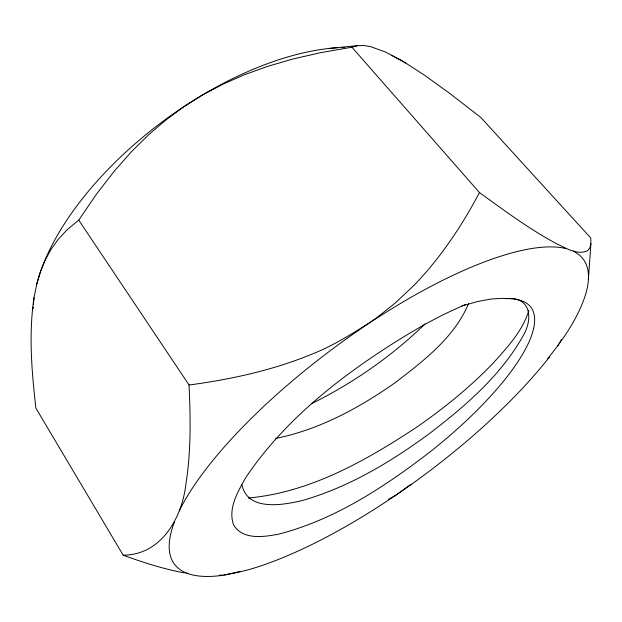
<?xml version="1.0" encoding="UTF-8"?>
<svg xmlns="http://www.w3.org/2000/svg" width="622" height="622" viewBox="0 0 622 622"><rect width="100%" height="100%" fill="white"/><g stroke="black" fill="none" stroke-linecap="round" stroke-linejoin="round"><path stroke-width="0.93" d="M588.389 279.488L590.9 243.723L590.729 237.962L480.884 117.535L449.403 93.152L424.204 74.982L403.406 61.555L385.85 52.17L370.782 46.681L364.025 45.538L357.743 45.631L329.333 48.415M33.09 308.87L33.246 306.996M33.479 304.189L34.023 297.635L36.768 284.2L40.391 271.845L44.955 260.556L50.841 249.686L58.188 239.377L67.331 229.549L78.737 220.126L96.705 193.831L114.121 171.338L131.304 151.869L148.518 134.857L166.012 119.883L184.042 106.619L202.764 94.801L223.205 84.094L243.98 74.92L266.986 66.57L292.223 59.183L320.276 52.722L351.912 47.202L357.743 45.631M34.023 297.635C28.534 334.271 31.73 371.497 35.882 408.094L123.179 555.197C143.13 562.482 163.43 568.982 184.345 572.909M590.9 243.723L589.843 247.945L587.596 250.744C577.457 255.471 566.129 248.17 557.11 244.034C529.672 229.362 504.597 210.765 479.453 192.563L351.912 47.202M123.179 555.197C162.039 554.987 182.643 516.641 186.11 482.4L186.297 481.451C191.109 449.535 190.511 417.144 189.057 384.995L78.737 220.126M528.871 310.464C522.643 330.974 507.435 347.208 493.44 362.851C470.139 387.125 443.851 408.359 416.219 427.493C365.549 460.871 309.88 492.484 248.318 498.012M468.522 303.653C454.355 337.606 423.442 360.939 395.11 382.74C359.065 407.985 319.257 429.678 275.756 438.401M479.453 192.563C461.711 226.151 440.407 258.013 413.964 285.397L395.312 302.945L376.38 318.044L356.072 332.078A255.02 77.921 -36.7 0 0 179.307 510.887M547.819 358.637L557.88 345.614L561.612 339.301M557.88 345.614L565.18 335.25A255.02 77.921 -36.7 0 0 579.377 255.098L573.538 251.008M424.989 323.93L423.699 325.244C390.67 356.942 352.635 383.339 311.622 403.639M410.854 484.406L395.724 495.283L388.291 499.466M462.06 305.962L443.455 314.577L425.114 324.21L405.738 335.561C345 372.835 286.353 417.471 246.048 477.105L245.465 478.147C237.775 491.854 227.839 508.454 233.507 524.641C242.479 540.378 263.922 536.949 278.827 534.119C336.067 519.323 386.355 485.658 432.617 449.924L433.767 448.967C459.238 428.395 483.341 405.925 504.108 380.547L504.831 379.607C514.954 366.84 524.346 353.304 530.644 338.197C534.104 328.75 537.175 317.368 531.6 308.046C524.867 298.653 512.567 298.677 502.187 298.366L490.781 299.058L477.369 301.561L462.06 305.962L465.59 304.352M240.224 571.408L225.903 574.845A255.02 77.921 -36.7 0 1 174.339 522.286M189.057 384.995C230.342 379.521 271.347 370.58 310.044 354.929C341.462 342.831 368.418 322.624 397.085 305.503A255.02 77.921 -36.7 0 1 566.222 248.668M219.239 575.218L222 575.039M223.834 574.915L236.648 572.652L248.388 569.76A255.02 77.921 -36.7 0 0 549.739 356.647M505.375 298.739C531.04 295.497 533.59 318.993 522.651 336.642C500.617 375.641 465.816 405.552 430.758 432.57C391.642 461.524 348.989 487.267 301.864 500.64C282.411 505.173 247.735 511.447 241.919 484.857M186.126 573.15L187.945 573.398M391.603 55.358L402.341 61.088M36.768 284.2A232.317 115.599 -36.7 0 1 338.065 47.676M341.836 47.482A232.317 115.599 -36.7 0 1 344.619 47.396M403.149 61.562A232.317 115.599 -36.7 0 1 405.404 63.149"/></g></svg>
